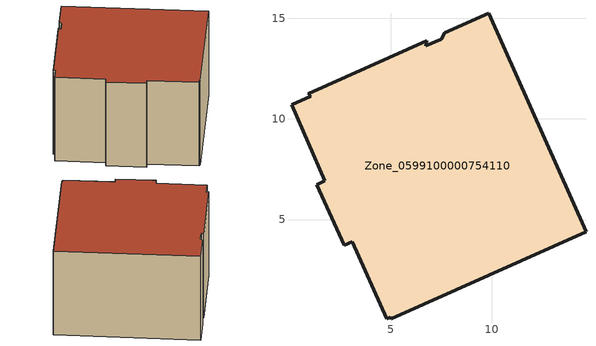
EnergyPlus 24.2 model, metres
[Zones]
Zone_0599100000754110
 floor ground (C_G): 14.69,4.4 5.02,0.08 4.98,0.16 4.8,0.07 3.08,3.9 2.68,3.73 1.33,6.74 1.72,6.92 0.07,10.7 1.03,11.13 0.9,11.26 6.79,13.88 6.72,13.62 7.51,13.96 7.68,14.28 9.86,15.25 z0
 wall outside (C_F): 1.33,6.74 2.68,3.73 3.08,3.9 4.8,0.07 4.98,0.16 5.02,0.08 14.69,4.4 9.86,15.25 7.68,14.28 7.51,13.96 6.72,13.62 6.79,13.88 0.9,11.26 1.03,11.13 0.07,10.7 1.72,6.92 1.33,6.74 z0:7.93
 roof outside (C_R): 5.02,0.08 14.69,4.4 9.86,15.25 7.68,14.28 7.51,13.96 6.72,13.62 6.79,13.88 0.9,11.26 1.03,11.13 0.07,10.7 1.72,6.92 1.33,6.74 2.68,3.73 3.08,3.9 4.8,0.07 4.98,0.16 z7.93
[BUILDING]
Pand.0599100000754110: North Axis=0; Terrain=City; Loads Convergence Tolerance Value=0.04; Temperature Convergence Tolerance Value=0.4; Solar Distribution=FullExterior; Maximum Number of Warmup Days=25; Minimum Number of Warmup Days=1
[Site:Location]
Rotterdam.The.Hague.AP_ZH_NLD Design_Conditions: Latitude=51.96; Longitude=4.45; Time Zone=1; Elevation=-4.5
[SITE:GROUNDTEMPERATURE:BUILDINGSURFACE]
18, 18, 18, 18, 18, 18, 18, 18, 18, 18, 18, 18
[MATERIAL] Thermal Absorptance=0.9; Solar Absorptance=0.7; Visible Absorptance=0.7
Name | Roughness | Thickness | Conductivity | Density | Specific Heat
G.D.2006-2014 | MediumSmooth | 0.15 | 0.06 | 540 | 1210
F.D.2006-2014 | Rough | 0.3 | 0.12 | 1920 | 840
R.D.2006-2014 | MediumRough | 0.2 | 0.08 | 1500 | 1000
[CONSTRUCTION]
C_G: G.D.2006-2014
C_F: F.D.2006-2014
C_R: R.D.2006-2014
[ZONE]
Zone_0599100000754110: Type=1; Multiplier=1; Ceiling Height=Autocalculate; Volume=Autocalculate; Floor Area=autocalculate; Part of Total Floor Area=Yes
[ZONEINFILTRATION:DESIGNFLOWRATE]
Infil_Zone_0599100000754110: Zone or ZoneList or Space or SpaceList=Zone_0599100000754110; Schedule=AlwaysOn; Design Flow Rate Calculation Method=Flow/Area; Flow Rate per Floor Area=0.0021; Constant Term Coefficient=1; Temperature Term Coefficient=0; Velocity Term Coefficient=0; Velocity Squared Term Coefficient=0
[HVACTEMPLATE:ZONE:IDEALLOADSAIRSYSTEM]
Zone_0599100000754110: Maximum Heating Supply Air Temperature=50; Minimum Cooling Supply Air Temperature=13; Maximum Heating Supply Air Humidity Ratio=0.0156; Minimum Cooling Supply Air Humidity Ratio=0.0077; Heating Limit=NoLimit; Cooling Limit=NoLimit; Dehumidification Control Type=ConstantSensibleHeatRatio; Cooling Sensible Heat Ratio=0.7; Dehumidification Setpoint=60; Humidification Control Type=None; Humidification Setpoint=30; Outdoor Air Method=None; Outdoor Air Flow Rate per Person=0.00944; Outdoor Air Flow Rate per Zone Floor Area=0; Outdoor Air Flow Rate per Zone=0; Demand Controlled Ventilation Type=None; Outdoor Air Economizer Type=NoEconomizer; Heat Recovery Type=None; Sensible Heat Recovery Effectiveness=0.7; Latent Heat Recovery Effectiveness=0.65
[ZONECONTROL:THERMOSTAT]
ThermostatControl_Zone_0599100000754110: Zone or ZoneList=Zone_0599100000754110; Control Type Schedule=DualSetpointControlType; Control 1=Thermostat_Zone_0599100000754110; Temperature Difference Between Cutout And Setpoint=0
[THERMOSTATSETPOINT:DUALSETPOINT]
Thermostat_Zone_0599100000754110: Heating Setpoint Temperature Schedule=HeatingSetpoint_Zone_0599100000754110; Cooling Setpoint Temperature Schedule=CoolingSetpoint_Zone_0599100000754110
[SCHEDULE:COMPACT]
HeatingSetpoint_Zone_0599100000754110: Through: 12/31, For: AllDays, Until: 24:00, 21
CoolingSetpoint_Zone_0599100000754110: Through: 12/31, For: AllDays, Until: 24:00, 24
DualSetpointControlType: Through: 12/31, For: AllDays, Until: 24:00, 4
AlwaysOn: Through: 12/31, For: AllDays, Until: 24:00, 1
